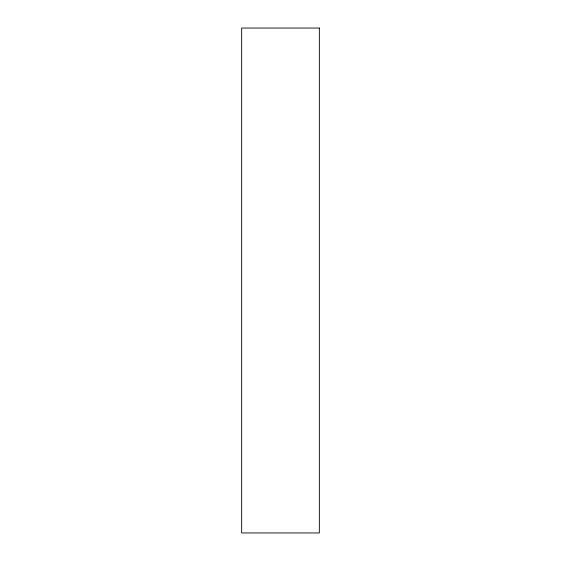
<?xml version="1.0" encoding="UTF-8"?>
<svg xmlns="http://www.w3.org/2000/svg" width="561" height="561" viewBox="0 0 561 561"><rect width="100%" height="100%" fill="white"/><g stroke="black" fill="none" stroke-linecap="round" stroke-linejoin="round"><path stroke-width="0.84" d="M319.342 28.05L241.658 28.05L241.658 532.95L319.342 532.95L319.342 28.05"/></g></svg>
